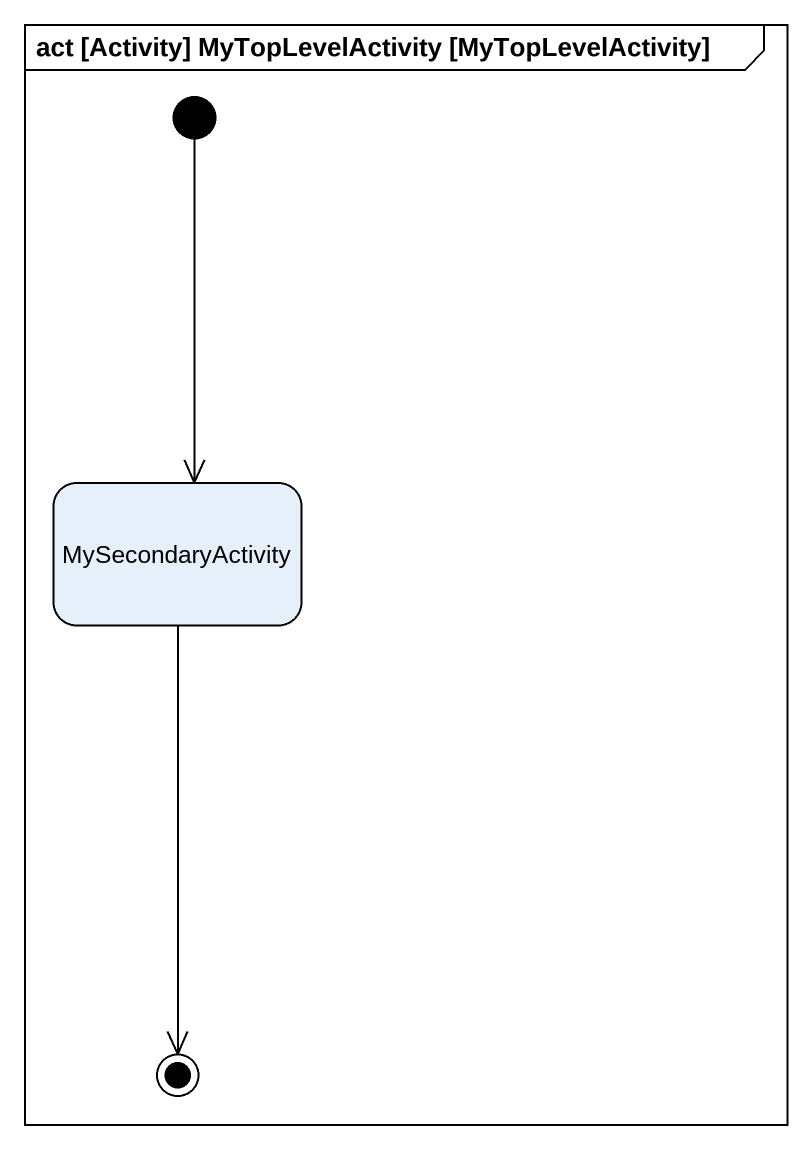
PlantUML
@startuml
mainframe act [Activity] MyTopLevelActivity [MyTopLevelActivity]
hide empty description
state MySecondaryActivity
[*] --> MySecondaryActivity
MySecondaryActivity --> [*]
@enduml
